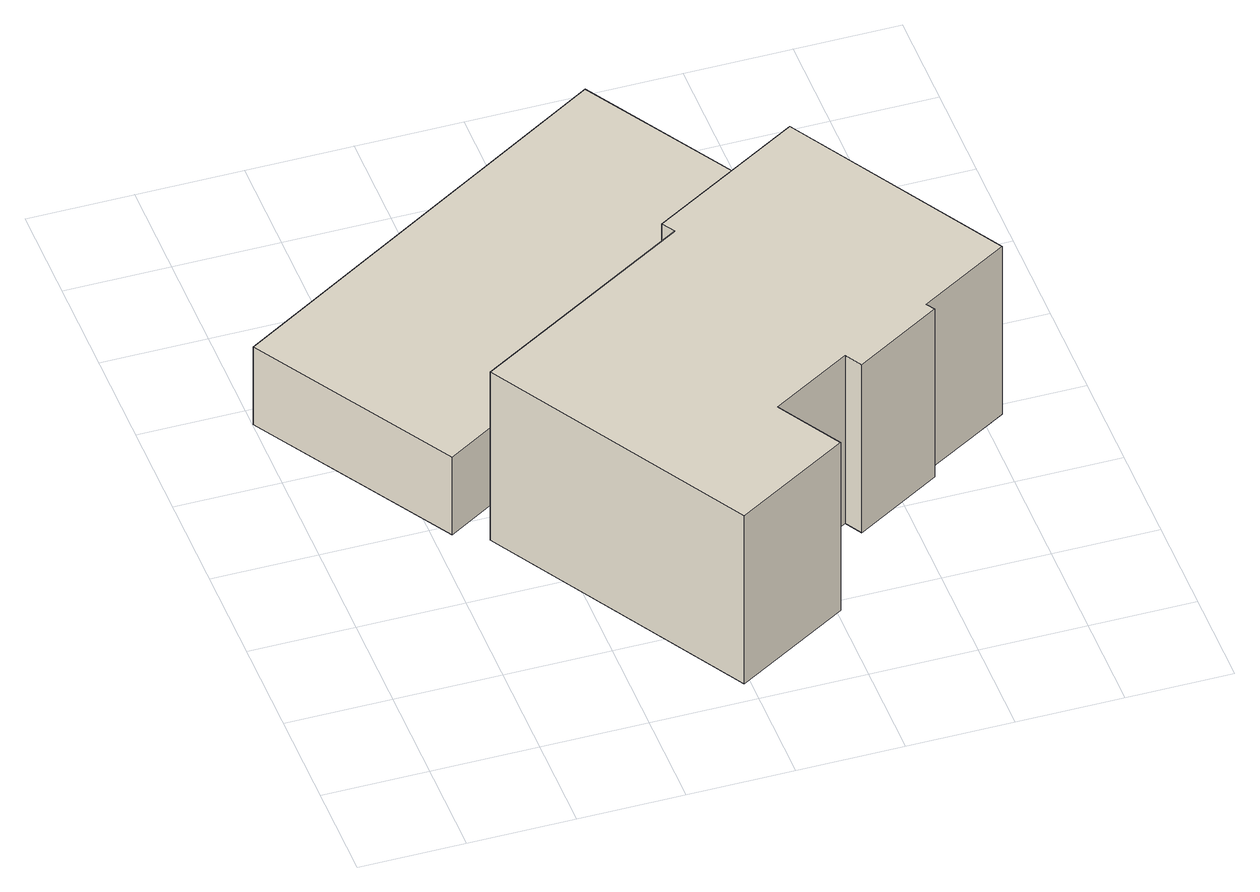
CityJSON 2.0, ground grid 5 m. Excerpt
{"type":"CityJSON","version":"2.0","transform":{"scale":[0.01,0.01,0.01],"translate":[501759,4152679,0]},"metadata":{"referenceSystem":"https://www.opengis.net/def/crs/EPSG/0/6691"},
"CityObjects":{
"building1":{"type":"Building","attributes":{"usage":"461","yearOfConstruction":"0001","measuredHeight":5.2,"storeysAboveGround":9999,"TsunamiRiskAttribute.description":"1","TsunamiRiskAttribute.rank":"3","TsunamiRiskAttribute.depth":4.15,"BuildingIDAttribute.prefecture":"07","BuildingIDAttribute.city":"07212","BuildingDetailAttribute.totalFloorArea":-9999,"BuildingDetailAttribute.buildingFootprintArea":-9999,"BuildingDetailAttribute.buildingRoofEdgeArea":-9999,"BuildingDetailAttribute.buildingStructureType":"611","BuildingDetailAttribute.buildingStructureOrgType":"9","BuildingDetailAttribute.majorUsage":"9","BuildingDetailAttribute.orgUsage":"999","BuildingDetailAttribute.surveyYear":"0001"},"geometry":[{"type":"Solid","lod":"1","boundaries":[[[[0,1,2,3]],[[2,4,5,3]],[[1,6,4,2]],[[0,7,6,1]],[[3,5,7,0]],[[4,6,7,5]]]]}]},
"building2":{"type":"Building","attributes":{"usage":"461","yearOfConstruction":"0001","measuredHeight":9.6,"storeysAboveGround":9999,"TsunamiRiskAttribute.description":"1","TsunamiRiskAttribute.rank":"3","TsunamiRiskAttribute.depth":4.01,"BuildingIDAttribute.prefecture":"07","BuildingIDAttribute.city":"07212","BuildingDetailAttribute.totalFloorArea":-9999,"BuildingDetailAttribute.buildingFootprintArea":-9999,"BuildingDetailAttribute.buildingRoofEdgeArea":-9999,"BuildingDetailAttribute.buildingStructureType":"611","BuildingDetailAttribute.buildingStructureOrgType":"9","BuildingDetailAttribute.majorUsage":"9","BuildingDetailAttribute.orgUsage":"999","BuildingDetailAttribute.surveyYear":"0001"},"geometry":[{"type":"Solid","lod":"1","boundaries":[[[[8,9,10,11,12,13,14,15,16,17,18,19]],[[18,20,21,19]],[[17,22,20,18]],[[16,23,22,17]],[[15,24,23,16]],[[14,25,24,15]],[[13,26,25,14]],[[12,27,26,13]],[[11,28,27,12]],[[10,29,28,11]],[[9,30,29,10]],[[8,31,30,9]],[[19,21,31,8]],[[20,22,23,24,25,26,27,28,29,30,31,21]]]]}]}
},
"vertices":[
[587,1441,56],[2,2404,56],[1902,3555,56],[2486,2591,56],[1902,3555,500],[2486,2591,500],[2,2404,500],[587,1441,500],
[2260,866,79],[2212,948,79],[1827,720,79],[2010,411,79],[1461,86,79],[722,1333,79],[1774,1957,79],[1736,2021,79],[2465,2453,79],[3082,1412,79],[2651,1155,79],[2676,1114,79],[2651,1155,1041],[2676,1114,1041],[3082,1412,1041],[2465,2453,1041],[1736,2021,1041],[1774,1957,1041],[722,1333,1041],[1461,86,1041],[2010,411,1041],[1827,720,1041],[2212,948,1041],[2260,866,1041]
]}
